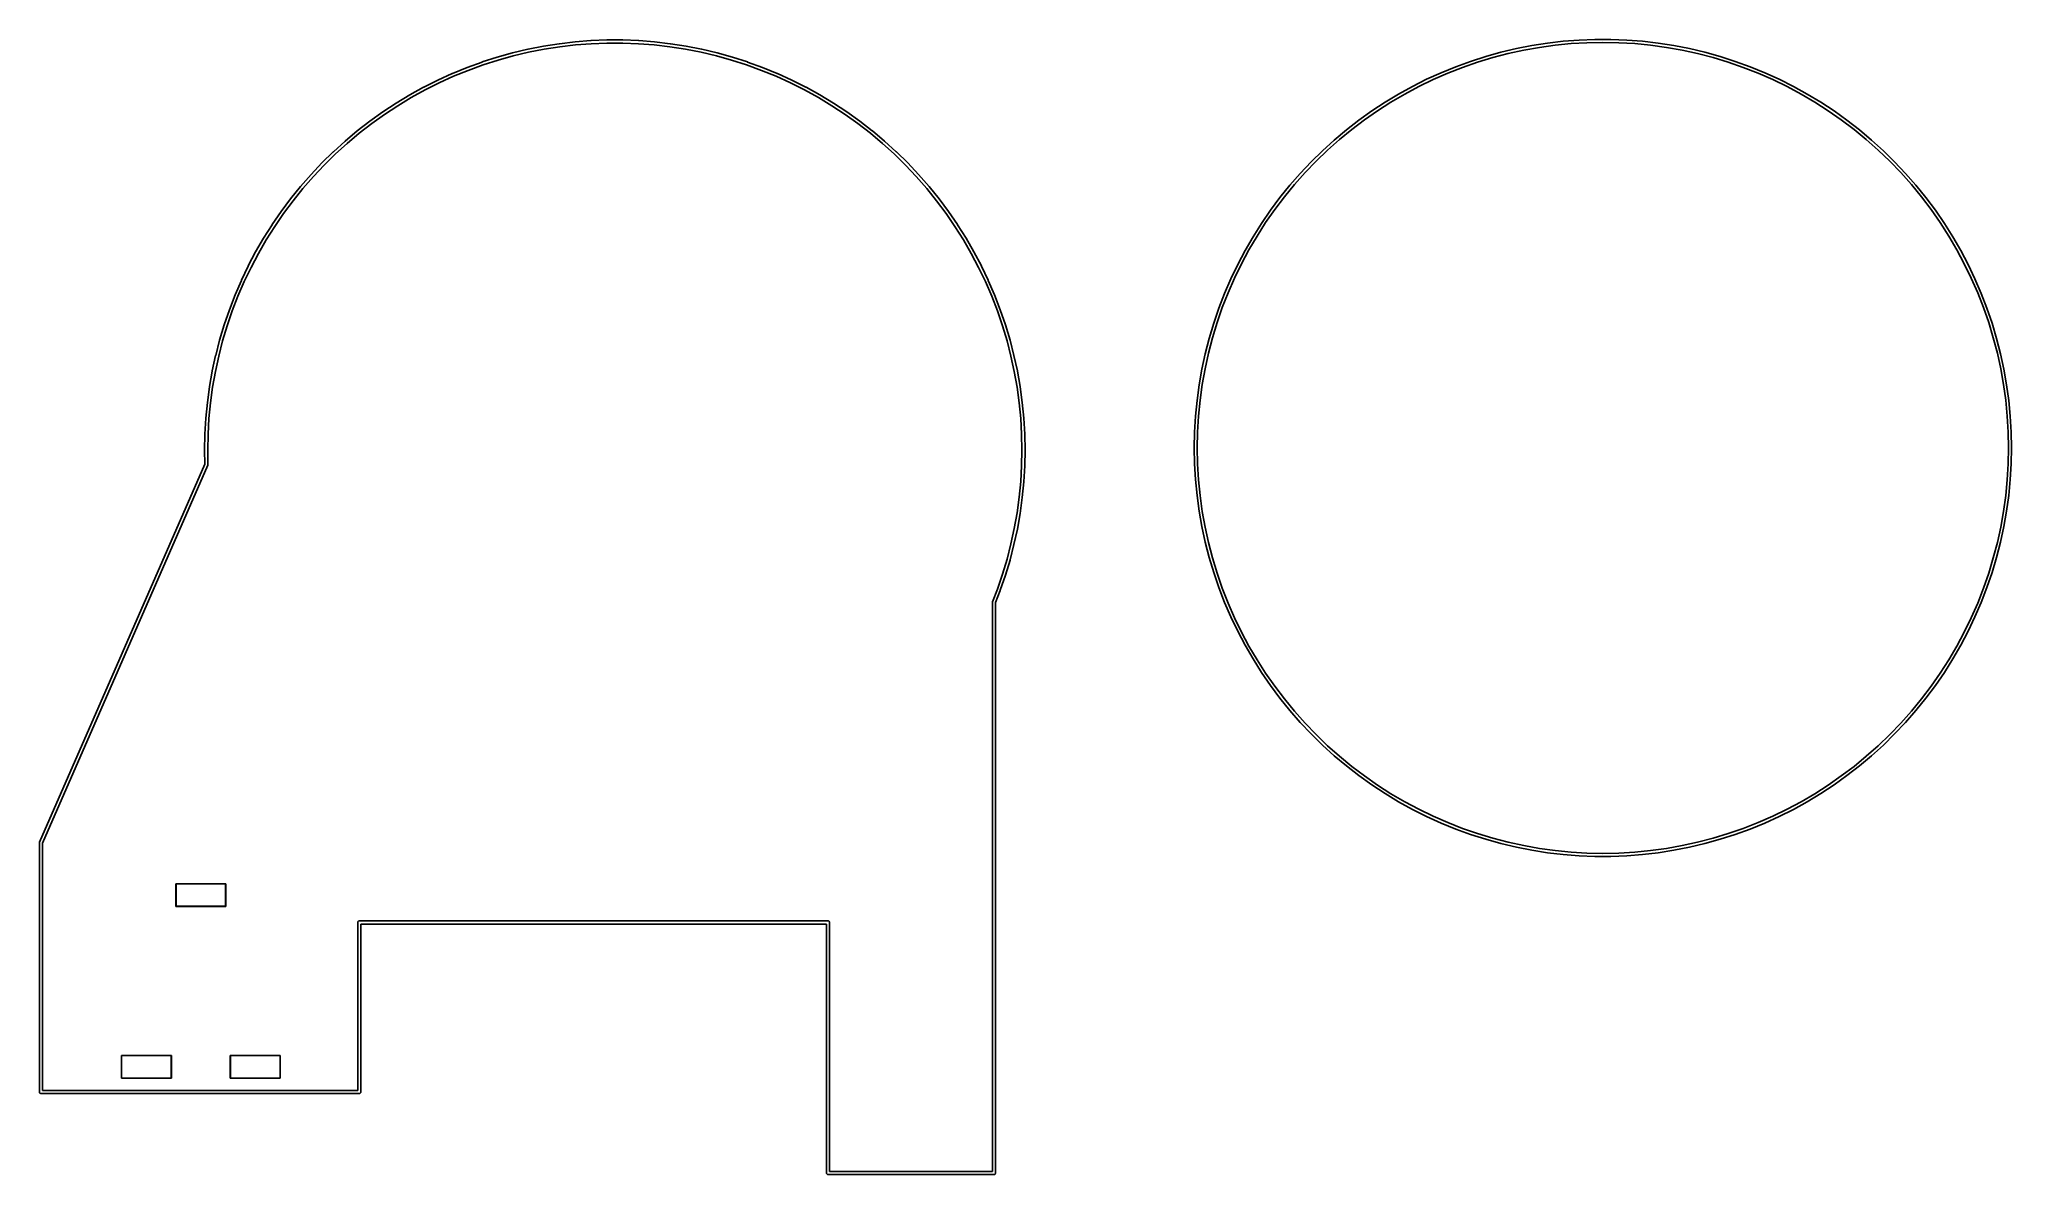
# Model space of a CAD drawing. Extents: x -3.96 to 1.03, y -1.84 to 1.03.
import ezdxf

# ---------------------------------------------------------------- set-up
doc = ezdxf.new("R2010")
doc.units = 0
doc.header["$MEASUREMENT"] = 0
doc.layers.add('BLACK', color=7, linetype='CONTINUOUS')

msp = doc.modelspace()

# ---------------------------------------------------------------- linework, layer by layer
at = {"layer": 'BLACK', "linetype": 'CONTINUOUS'}
for p, q in [((-2.7996, 0.9897), (-2.761, 1.0005)), ((-2.761, 1.0005), (-2.7609, 1.0004)), ((-2.7609, 1.0004), (-2.7608, 1.0005)), ((-2.7608, 1.0005), (-2.7218, 1.0097)), ((-2.72, 1.0021), (-2.7589, 0.9928)), ((-2.7218, 1.0097), (-2.7217, 1.0097)), ((-2.7217, 1.0097), (-2.7216, 1.0098)), ((-2.7216, 1.0098), (-2.6822, 1.0175)), ((-2.6808, 1.0097), (-2.72, 1.0021)), ((-2.6822, 1.0175), (-2.6822, 1.0175)), ((-2.6822, 1.0175), (-2.6821, 1.0175)), ((-2.6821, 1.0175), (-2.6424, 1.0237)), ((-2.6413, 1.0159), (-2.6808, 1.0097)), ((-2.6424, 1.0237), (-2.6424, 1.0237)), ((-2.6424, 1.0237), (-2.6423, 1.0237)), ((-2.6423, 1.0237), (-2.6024, 1.0284)), ((-2.6016, 1.0206), (-2.6413, 1.0159)), ((-2.6024, 1.0284), (-2.6023, 1.0284)), ((-2.6023, 1.0284), (-2.5623, 1.0315)), ((-2.6023, 1.0284), (-2.6023, 1.0284)), ((-2.5617, 1.0237), (-2.6016, 1.0206)), ((-2.5623, 1.0315), (-2.5622, 1.0315)), ((-2.5622, 1.0315), (-2.5621, 1.0315)), ((-2.5621, 1.0315), (-2.522, 1.0331)), ((-2.5218, 1.0252), (-2.5617, 1.0237)), ((-2.522, 1.0331), (-2.5219, 1.0331)), ((-2.5219, 1.0331), (-2.5219, 1.0331)), ((-2.5219, 1.0331), (-2.4817, 1.0331)), ((-2.4818, 1.0252), (-2.5218, 1.0252)), ((-2.4419, 1.0237), (-2.4818, 1.0252)), ((-2.4817, 1.0331), (-2.4816, 1.0331)), ((-2.4817, 1.0331), (-2.4817, 1.0331)), ((-2.4816, 1.0331), (-2.4415, 1.0315)), ((-2.402, 1.0206), (-2.4419, 1.0237)), ((-2.4415, 1.0315), (-2.4414, 1.0315)), ((-2.4414, 1.0315), (-2.4413, 1.0315)), ((-2.4413, 1.0315), (-2.4013, 1.0284)), ((-2.3623, 1.0159), (-2.402, 1.0206)), ((-2.4013, 1.0284), (-2.4013, 1.0284)), ((-2.4013, 1.0284), (-2.4012, 1.0284)), ((-2.4012, 1.0284), (-2.3613, 1.0237)), ((-2.3228, 1.0097), (-2.3623, 1.0159)), ((-2.3613, 1.0237), (-2.3612, 1.0237)), ((-2.3612, 1.0237), (-2.3612, 1.0237)), ((-2.3612, 1.0237), (-2.3215, 1.0175)), ((-2.2836, 1.0021), (-2.3228, 1.0097)), ((-2.3215, 1.0175), (-2.3214, 1.0175)), ((-2.3214, 1.0175), (-2.3214, 1.0175)), ((-2.3214, 1.0175), (-2.282, 1.0098)), ((-2.2447, 0.9928), (-2.2836, 1.0021)), ((-2.282, 1.0098), (-2.2819, 1.0097)), ((-2.2819, 1.0097), (-2.2818, 1.0097)), ((-2.2818, 1.0097), (-2.2428, 1.0005)), ((-2.2428, 1.0005), (-2.2427, 1.0004)), ((-2.2427, 1.0004), (-2.2426, 1.0005)), ((-2.2426, 1.0005), (-2.204, 0.9897)), ((-0.2968, 0.9912), (-0.2581, 1.002)), ((-0.2581, 1.002), (-0.2191, 1.0113)), ((-0.2004, 1.0073), (-0.2398, 0.9987)), ((-0.2191, 1.0113), (-0.1797, 1.019)), ((-0.1607, 1.0144), (-0.2004, 1.0073)), ((-0.1797, 1.019), (-0.14, 1.0252)), ((-0.1207, 1.0199), (-0.1607, 1.0144)), ((-0.14, 1.0252), (-0.1002, 1.0298)), ((-0.0806, 1.0239), (-0.1207, 1.0199)), ((-0.1002, 1.0298), (-0.0602, 1.033)), ((-0.0403, 1.0263), (-0.0806, 1.0239)), ((-0.0602, 1.033), (-0.0201, 1.0345)), ((0, 1.027), (-0.0403, 1.0263)), ((-0.0201, 1.0345), (0.0201, 1.0345)), ((0.0403, 1.0263), (0, 1.027)), ((0.0201, 1.0345), (0.0602, 1.033)), ((0.0806, 1.0239), (0.0403, 1.0263)), ((0.0602, 1.033), (0.1002, 1.0298)), ((0.1207, 1.0199), (0.0806, 1.0239)), ((0.1002, 1.0298), (0.14, 1.0252)), ((0.1607, 1.0144), (0.1207, 1.0199)), ((0.14, 1.0252), (0.1797, 1.019)), ((0.2004, 1.0073), (0.1607, 1.0144)), ((0.1797, 1.019), (0.2191, 1.0113)), ((0.2398, 0.9987), (0.2004, 1.0073)), ((0.2191, 1.0113), (0.2581, 1.002)), ((0.2581, 1.002), (0.2968, 0.9912)), ((-2.9131, 0.9484), (-2.876, 0.9636)), ((-2.8731, 0.9562), (-2.9101, 0.9411)), ((-2.876, 0.9636), (-2.8759, 0.9636)), ((-2.8759, 0.9636), (-2.8758, 0.9636)), ((-2.8758, 0.9636), (-2.8381, 0.9773)), ((-2.8355, 0.9699), (-2.8731, 0.9562)), ((-2.8381, 0.9773), (-2.838, 0.9773)), ((-2.838, 0.9774), (-2.7998, 0.9896)), ((-2.838, 0.9773), (-2.838, 0.9774)), ((-2.7974, 0.9821), (-2.8355, 0.9699)), ((-2.7998, 0.9896), (-2.7997, 0.9896)), ((-2.7997, 0.9896), (-2.7996, 0.9897)), ((-2.7589, 0.9928), (-2.7974, 0.9821)), ((-2.2062, 0.9821), (-2.2447, 0.9928)), ((-2.1681, 0.9699), (-2.2062, 0.9821)), ((-2.204, 0.9897), (-2.2039, 0.9896)), ((-2.2039, 0.9896), (-2.2038, 0.9896)), ((-2.2038, 0.9896), (-2.1656, 0.9774)), ((-2.1305, 0.9562), (-2.1681, 0.9699)), ((-2.1656, 0.9774), (-2.1656, 0.9773)), ((-2.1656, 0.9773), (-2.1655, 0.9773)), ((-2.1655, 0.9773), (-2.1278, 0.9636)), ((-2.0935, 0.9411), (-2.1305, 0.9562)), ((-2.1278, 0.9636), (-2.1277, 0.9636)), ((-2.1277, 0.9636), (-2.1276, 0.9636)), ((-2.1276, 0.9636), (-2.0905, 0.9484)), ((-0.4464, 0.9335), (-0.4098, 0.9501)), ((-0.393, 0.9489), (-0.43, 0.9327)), ((-0.4098, 0.9501), (-0.3727, 0.9653)), ((-0.3555, 0.9636), (-0.393, 0.9489)), ((-0.3727, 0.9653), (-0.335, 0.979)), ((-0.3174, 0.9768), (-0.3555, 0.9636)), ((-0.335, 0.979), (-0.2968, 0.9912)), ((-0.2788, 0.9885), (-0.3174, 0.9768)), ((-0.2398, 0.9987), (-0.2788, 0.9885)), ((0.2788, 0.9885), (0.2398, 0.9987)), ((0.3174, 0.9768), (0.2788, 0.9885)), ((0.2968, 0.9912), (0.335, 0.979)), ((0.3555, 0.9636), (0.3174, 0.9768)), ((0.335, 0.979), (0.3727, 0.9653)), ((0.393, 0.9489), (0.3555, 0.9636)), ((0.3727, 0.9653), (0.4098, 0.9501)), ((0.43, 0.9327), (0.393, 0.9489)), ((0.4098, 0.9501), (0.4464, 0.9335)), ((-3.0211, 0.8942), (-2.9859, 0.9136)), ((-2.9822, 0.9066), (-3.0172, 0.8873)), ((-2.9859, 0.9136), (-2.9859, 0.9136)), ((-2.9859, 0.9136), (-2.9858, 0.9136)), ((-2.9858, 0.9136), (-2.9499, 0.9316)), ((-2.9465, 0.9246), (-2.9822, 0.9066)), ((-2.9499, 0.9316), (-2.9499, 0.9317)), ((-2.9499, 0.9317), (-2.9498, 0.9317)), ((-2.9498, 0.9317), (-2.9133, 0.9483)), ((-2.9101, 0.9411), (-2.9465, 0.9246)), ((-2.9133, 0.9483), (-2.9132, 0.9483)), ((-2.9132, 0.9483), (-2.9131, 0.9484)), ((-2.0571, 0.9246), (-2.0935, 0.9411)), ((-2.0905, 0.9484), (-2.0904, 0.9483)), ((-2.0904, 0.9483), (-2.0903, 0.9483)), ((-2.0903, 0.9483), (-2.0538, 0.9317)), ((-2.0214, 0.9066), (-2.0571, 0.9246)), ((-2.0538, 0.9317), (-2.0537, 0.9317)), ((-2.0537, 0.9317), (-2.0537, 0.9316)), ((-2.0537, 0.9316), (-2.0178, 0.9136)), ((-1.9864, 0.8873), (-2.0214, 0.9066)), ((-2.0178, 0.9136), (-2.0178, 0.9136)), ((-2.0178, 0.9136), (-2.0177, 0.9136)), ((-2.0177, 0.9136), (-1.9825, 0.8942)), ((-0.5174, 0.8961), (-0.4822, 0.9155)), ((-0.4663, 0.9151), (-0.5018, 0.8961)), ((-0.4822, 0.9155), (-0.4464, 0.9335)), ((-0.43, 0.9327), (-0.4663, 0.9151)), ((0.4663, 0.9151), (0.43, 0.9327)), ((0.4464, 0.9335), (0.4822, 0.9155)), ((0.5018, 0.8961), (0.4663, 0.9151)), ((0.4822, 0.9155), (0.5174, 0.8961)), ((-3.122, 0.8278), (-3.0893, 0.8511)), ((-3.0893, 0.8511), (-3.0893, 0.8512)), ((-3.0893, 0.8512), (-3.0892, 0.8512)), ((-3.0892, 0.8512), (-3.0557, 0.8733)), ((-3.0514, 0.8667), (-3.0848, 0.8447)), ((-3.0557, 0.8733), (-3.0556, 0.8733)), ((-3.0556, 0.8734), (-3.0212, 0.8941)), ((-3.0556, 0.8733), (-3.0556, 0.8734)), ((-3.0172, 0.8873), (-3.0514, 0.8667)), ((-3.0212, 0.8941), (-3.0211, 0.8941)), ((-3.0211, 0.8941), (-3.0211, 0.8942)), ((-1.9522, 0.8667), (-1.9864, 0.8873)), ((-1.9825, 0.8942), (-1.9825, 0.8941)), ((-1.9825, 0.8941), (-1.9824, 0.8941)), ((-1.9824, 0.8941), (-1.9481, 0.8734)), ((-1.9188, 0.8447), (-1.9522, 0.8667)), ((-1.9481, 0.8734), (-1.948, 0.8733)), ((-1.948, 0.8733), (-1.9479, 0.8733)), ((-1.9479, 0.8733), (-1.9144, 0.8512)), ((-1.9144, 0.8512), (-1.9143, 0.8512)), ((-1.9143, 0.8512), (-1.9143, 0.8511)), ((-1.9143, 0.8511), (-1.8816, 0.8278)), ((-0.6179, 0.83), (-0.5852, 0.8533)), ((-0.5706, 0.8539), (-0.6037, 0.8309)), ((-0.5852, 0.8533), (-0.5517, 0.8754)), ((-0.5366, 0.8757), (-0.5706, 0.8539)), ((-0.5517, 0.8754), (-0.5174, 0.8961)), ((-0.5018, 0.8961), (-0.5366, 0.8757)), ((0.5366, 0.8757), (0.5018, 0.8961)), ((0.5174, 0.8961), (0.5517, 0.8754)), ((0.5706, 0.8539), (0.5366, 0.8757)), ((0.5517, 0.8754), (0.5852, 0.8533)), ((0.6037, 0.8309), (0.5706, 0.8539)), ((0.5852, 0.8533), (0.6179, 0.83)), ((-3.1847, 0.7772), (-3.1539, 0.803)), ((-3.1539, 0.803), (-3.1539, 0.8031)), ((-3.1539, 0.8031), (-3.1538, 0.8031)), ((-3.1538, 0.8031), (-3.1221, 0.8277)), ((-3.1173, 0.8215), (-3.1489, 0.797)), ((-3.1221, 0.8277), (-3.122, 0.8277)), ((-3.122, 0.8277), (-3.122, 0.8278)), ((-3.0848, 0.8447), (-3.1173, 0.8215)), ((-1.8863, 0.8215), (-1.9188, 0.8447)), ((-1.8547, 0.797), (-1.8863, 0.8215)), ((-1.8816, 0.8278), (-1.8816, 0.8277)), ((-1.8816, 0.8277), (-1.8815, 0.8277)), ((-1.8815, 0.8277), (-1.8498, 0.8031)), ((-1.8498, 0.8031), (-1.8497, 0.8031)), ((-1.8497, 0.8031), (-1.8497, 0.803)), ((-1.8497, 0.803), (-1.8189, 0.7772)), ((-0.6803, 0.7796), (-0.6496, 0.8054)), ((-0.6358, 0.8065), (-0.667, 0.781)), ((-0.6496, 0.8054), (-0.6179, 0.83)), ((-0.6037, 0.8309), (-0.6358, 0.8065)), ((0.6358, 0.8065), (0.6037, 0.8309)), ((0.6179, 0.83), (0.6496, 0.8054)), ((0.667, 0.781), (0.6358, 0.8065)), ((0.6496, 0.8054), (0.6803, 0.7796)), ((-3.2433, 0.722), (-3.2146, 0.7501)), ((-3.2146, 0.7501), (-3.2145, 0.7502)), ((-3.2146, 0.7501), (-3.2146, 0.7501)), ((-3.2145, 0.7502), (-3.1848, 0.7771)), ((-3.1796, 0.7713), (-3.2092, 0.7444)), ((-3.1848, 0.7771), (-3.1847, 0.7772)), ((-3.1847, 0.7772), (-3.1847, 0.7772)), ((-3.1489, 0.797), (-3.1796, 0.7713)), ((-1.824, 0.7713), (-1.8547, 0.797)), ((-1.7945, 0.7444), (-1.824, 0.7713)), ((-1.8189, 0.7772), (-1.8189, 0.7772)), ((-1.8189, 0.7772), (-1.8188, 0.7771)), ((-1.8188, 0.7771), (-1.7891, 0.7502)), ((-1.7891, 0.7502), (-1.7891, 0.7501)), ((-1.7891, 0.7501), (-1.789, 0.7501)), ((-1.789, 0.7501), (-1.7603, 0.722)), ((-0.7387, 0.7245), (-0.7101, 0.7526)), ((-0.6972, 0.7542), (-0.7262, 0.7262)), ((-0.7101, 0.7526), (-0.6803, 0.7796)), ((-0.667, 0.781), (-0.6972, 0.7542)), ((0.6972, 0.7542), (0.667, 0.781)), ((0.6803, 0.7796), (0.7101, 0.7526)), ((0.7262, 0.7262), (0.6972, 0.7542)), ((0.7101, 0.7526), (0.7387, 0.7245)), ((-3.2709, 0.6927), (-3.2434, 0.7219)), ((-3.2377, 0.7164), (-3.2651, 0.6873)), ((-3.2434, 0.7219), (-3.2433, 0.7219)), ((-3.2433, 0.7219), (-3.2433, 0.722)), ((-3.2092, 0.7444), (-3.2377, 0.7164)), ((-1.7659, 0.7164), (-1.7945, 0.7444)), ((-1.7385, 0.6873), (-1.7659, 0.7164)), ((-1.7603, 0.722), (-1.7603, 0.7219)), ((-1.7603, 0.7219), (-1.7602, 0.7219)), ((-1.7602, 0.7219), (-1.7327, 0.6927)), ((-0.7663, 0.6953), (-0.7387, 0.7245)), ((-0.7262, 0.7262), (-0.7542, 0.6972)), ((0.7542, 0.6972), (0.7262, 0.7262)), ((0.7387, 0.7245), (0.7663, 0.6953)), ((-3.3227, 0.631), (-3.2975, 0.6622)), ((-3.2914, 0.6572), (-3.3165, 0.6261)), ((-3.2975, 0.6622), (-3.2974, 0.6623)), ((-3.2974, 0.6623), (-3.271, 0.6926)), ((-3.2974, 0.6623), (-3.2974, 0.6623)), ((-3.2651, 0.6873), (-3.2914, 0.6572)), ((-3.271, 0.6926), (-3.2709, 0.6927)), ((-3.271, 0.6926), (-3.271, 0.6926)), ((-1.7122, 0.6572), (-1.7385, 0.6873)), ((-1.7327, 0.6927), (-1.7327, 0.6926)), ((-1.7327, 0.6926), (-1.7326, 0.6926)), ((-1.7326, 0.6926), (-1.7062, 0.6623)), ((-1.6871, 0.6261), (-1.7122, 0.6572)), ((-1.7062, 0.6623), (-1.7062, 0.6623)), ((-1.7062, 0.6623), (-1.7061, 0.6622)), ((-1.7061, 0.6622), (-1.6809, 0.631)), ((-0.8178, 0.6339), (-0.7926, 0.6651)), ((-0.781, 0.667), (-0.8065, 0.6358)), ((-0.7926, 0.6651), (-0.7663, 0.6953)), ((-0.7542, 0.6972), (-0.781, 0.667)), ((0.781, 0.667), (0.7542, 0.6972)), ((0.7663, 0.6953), (0.7926, 0.6651)), ((0.8065, 0.6358), (0.781, 0.667)), ((0.7926, 0.6651), (0.8178, 0.6339)), ((-3.3468, 0.5987), (-3.3228, 0.6309)), ((-3.3165, 0.6261), (-3.3404, 0.594)), ((-3.3228, 0.6309), (-3.3227, 0.6309)), ((-3.3227, 0.6309), (-3.3227, 0.631)), ((-1.6632, 0.594), (-1.6871, 0.6261)), ((-1.6809, 0.631), (-1.6809, 0.6309)), ((-1.6809, 0.6309), (-1.6808, 0.6309)), ((-1.6808, 0.6309), (-1.6568, 0.5987)), ((-0.8645, 0.5686), (-0.8418, 0.6017)), ((-0.8309, 0.6037), (-0.8539, 0.5706)), ((-0.8418, 0.6017), (-0.8178, 0.6339)), ((-0.8065, 0.6358), (-0.8309, 0.6037)), ((0.8309, 0.6037), (0.8065, 0.6358)), ((0.8178, 0.6339), (0.8418, 0.6017)), ((0.8539, 0.5706), (0.8309, 0.6037)), ((0.8418, 0.6017), (0.8645, 0.5686)), ((-3.391, 0.5314), (-3.3696, 0.5653)), ((-3.363, 0.5611), (-3.3843, 0.5272)), ((-3.3696, 0.5654), (-3.3695, 0.5655)), ((-3.3696, 0.5653), (-3.3696, 0.5654)), ((-3.3695, 0.5655), (-3.3468, 0.5985)), ((-3.3404, 0.594), (-3.363, 0.5611)), ((-3.3468, 0.5986), (-3.3468, 0.5987)), ((-3.3468, 0.5985), (-3.3468, 0.5986)), ((-1.6406, 0.5611), (-1.6632, 0.594)), ((-1.6568, 0.5987), (-1.6568, 0.5986)), ((-1.6568, 0.5986), (-1.6568, 0.5985)), ((-1.6568, 0.5985), (-1.6341, 0.5655)), ((-1.6193, 0.5272), (-1.6406, 0.5611)), ((-1.6341, 0.5655), (-1.634, 0.5654)), ((-1.634, 0.5654), (-1.634, 0.5653)), ((-1.634, 0.5653), (-1.6126, 0.5314)), ((-0.8859, 0.5346), (-0.8645, 0.5686)), ((-0.8539, 0.5706), (-0.8757, 0.5366)), ((0.8757, 0.5366), (0.8539, 0.5706)), ((0.8645, 0.5686), (0.8859, 0.5346)), ((-3.4112, 0.4965), (-3.3911, 0.5312)), ((-3.3843, 0.5272), (-3.4043, 0.4926)), ((-3.3911, 0.5312), (-3.391, 0.5313)), ((-3.391, 0.5313), (-3.391, 0.5314)), ((-1.5993, 0.4926), (-1.6193, 0.5272)), ((-1.6126, 0.5314), (-1.6126, 0.5313)), ((-1.6126, 0.5313), (-1.6125, 0.5312)), ((-1.6125, 0.5312), (-1.5924, 0.4965)), ((-0.9247, 0.4644), (-0.906, 0.4999)), ((-0.8961, 0.5018), (-0.9151, 0.4663)), ((-0.906, 0.4999), (-0.8859, 0.5346)), ((-0.8757, 0.5366), (-0.8961, 0.5018)), ((0.8961, 0.5018), (0.8757, 0.5366)), ((0.8859, 0.5346), (0.906, 0.4999)), ((0.9151, 0.4663), (0.8961, 0.5018)), ((0.906, 0.4999), (0.9247, 0.4644)), ((-3.4473, 0.4245), (-3.43, 0.4607)), ((-3.4229, 0.4573), (-3.4402, 0.4212)), ((-3.43, 0.4607), (-3.4299, 0.4608)), ((-3.4299, 0.4609), (-3.4112, 0.4964)), ((-3.4299, 0.4608), (-3.4299, 0.4609)), ((-3.4043, 0.4926), (-3.4229, 0.4573)), ((-3.4112, 0.4964), (-3.4112, 0.4965)), ((-3.4112, 0.4964), (-3.4112, 0.4964)), ((-1.5807, 0.4573), (-1.5993, 0.4926)), ((-1.5924, 0.4965), (-1.5924, 0.4964)), ((-1.5924, 0.4964), (-1.5924, 0.4964)), ((-1.5924, 0.4964), (-1.5737, 0.4609)), ((-1.5634, 0.4212), (-1.5807, 0.4573)), ((-1.5737, 0.4609), (-1.5737, 0.4608)), ((-1.5737, 0.4608), (-1.5736, 0.4607)), ((-1.5736, 0.4607), (-1.5563, 0.4245)), ((-0.942, 0.4282), (-0.9247, 0.4644)), ((-0.9151, 0.4663), (-0.9327, 0.43)), ((0.9327, 0.43), (0.9151, 0.4663)), ((0.9247, 0.4644), (0.942, 0.4282)), ((-3.4633, 0.3875), (-3.4474, 0.4244)), ((-3.4402, 0.4212), (-3.456, 0.3845)), ((-3.4474, 0.4244), (-3.4473, 0.4244)), ((-3.4473, 0.4244), (-3.4473, 0.4245)), ((-1.5476, 0.3845), (-1.5634, 0.4212)), ((-1.5563, 0.4245), (-1.5563, 0.4244)), ((-1.5563, 0.4244), (-1.5562, 0.4244)), ((-1.5562, 0.4244), (-1.5403, 0.3875)), ((-0.9579, 0.3913), (-0.942, 0.4282)), ((-0.9327, 0.43), (-0.9489, 0.393)), ((0.9489, 0.393), (0.9327, 0.43)), ((0.942, 0.4282), (0.9579, 0.3913)), ((-3.4908, 0.3118), (-3.4778, 0.3498)), ((-3.4778, 0.35), (-3.4633, 0.3874)), ((-3.4778, 0.3499), (-3.4778, 0.35)), ((-3.4778, 0.3498), (-3.4778, 0.3499)), ((-3.456, 0.3845), (-3.4704, 0.3472)), ((-3.4633, 0.3874), (-3.4633, 0.3875)), ((-3.4633, 0.3875), (-3.4633, 0.3875)), ((-1.5332, 0.3472), (-1.5476, 0.3845)), ((-1.5403, 0.3875), (-1.5403, 0.3875)), ((-1.5403, 0.3875), (-1.5403, 0.3874)), ((-1.5403, 0.3874), (-1.5258, 0.35)), ((-1.5258, 0.35), (-1.5258, 0.3499)), ((-1.5258, 0.3499), (-1.5258, 0.3498)), ((-1.5258, 0.3498), (-1.5128, 0.3118)), ((-0.9853, 0.3159), (-0.9723, 0.3539)), ((-0.9636, 0.3555), (-0.9768, 0.3174)), ((-0.9723, 0.3539), (-0.9579, 0.3913)), ((-0.9489, 0.393), (-0.9636, 0.3555)), ((0.9636, 0.3555), (0.9489, 0.393)), ((0.9579, 0.3913), (0.9723, 0.3539)), ((0.9768, 0.3174), (0.9636, 0.3555)), ((0.9723, 0.3539), (0.9853, 0.3159)), ((-3.5024, 0.2733), (-3.4909, 0.3117)), ((-3.4834, 0.3094), (-3.4948, 0.2711)), ((-3.4909, 0.3117), (-3.4908, 0.3118)), ((-3.4908, 0.3118), (-3.4908, 0.3118)), ((-3.4704, 0.3472), (-3.4834, 0.3094)), ((-1.5203, 0.3094), (-1.5332, 0.3472)), ((-1.5088, 0.2711), (-1.5203, 0.3094)), ((-1.5128, 0.3118), (-1.5128, 0.3118)), ((-1.5128, 0.3118), (-1.5127, 0.3117)), ((-1.5127, 0.3117), (-1.5012, 0.2733)), ((-0.9968, 0.2775), (-0.9853, 0.3159)), ((-0.9768, 0.3174), (-0.9885, 0.2788)), ((0.9885, 0.2788), (0.9768, 0.3174)), ((0.9853, 0.3159), (0.9968, 0.2775)), ((-3.5124, 0.2342), (-3.5024, 0.2731)), ((-3.4948, 0.2711), (-3.5048, 0.2324)), ((-3.5024, 0.2732), (-3.5024, 0.2733)), ((-3.5024, 0.2731), (-3.5024, 0.2732)), ((-1.4988, 0.2324), (-1.5088, 0.2711)), ((-1.5012, 0.2733), (-1.5012, 0.2732)), ((-1.5012, 0.2732), (-1.5012, 0.2731)), ((-1.5012, 0.2731), (-1.4912, 0.2342)), ((-1.0068, 0.2386), (-0.9968, 0.2775)), ((-0.9885, 0.2788), (-0.9987, 0.2398)), ((0.9987, 0.2398), (0.9885, 0.2788)), ((0.9968, 0.2775), (1.0068, 0.2386)), ((-3.521, 0.1949), (-3.5125, 0.2341)), ((-3.5048, 0.2324), (-3.5133, 0.1933)), ((-3.5125, 0.2341), (-3.5124, 0.2342)), ((-3.5124, 0.2342), (-3.5124, 0.2342)), ((-1.4904, 0.1933), (-1.4988, 0.2324)), ((-1.4912, 0.2342), (-1.4912, 0.2342)), ((-1.4912, 0.2342), (-1.4911, 0.2341)), ((-1.4911, 0.2341), (-1.4826, 0.1949)), ((-1.0153, 0.1994), (-1.0068, 0.2386)), ((-1.0073, 0.2004), (-1.0144, 0.1607)), ((-0.9987, 0.2398), (-1.0073, 0.2004)), ((1.0073, 0.2004), (0.9987, 0.2398)), ((1.0068, 0.2386), (1.0153, 0.1994)), ((1.0144, 0.1607), (1.0073, 0.2004)), ((-3.5334, 0.1153), (-3.528, 0.1551)), ((-3.528, 0.1552), (-3.521, 0.1947)), ((-3.528, 0.1551), (-3.528, 0.1552)), ((-3.528, 0.1551), (-3.528, 0.1551)), ((-3.5202, 0.1539), (-3.5256, 0.1143)), ((-3.521, 0.1948), (-3.521, 0.1949)), ((-3.521, 0.1947), (-3.521, 0.1948)), ((-3.5133, 0.1933), (-3.5202, 0.1539)), ((-1.4834, 0.1539), (-1.4904, 0.1933)), ((-1.478, 0.1143), (-1.4834, 0.1539)), ((-1.4826, 0.1949), (-1.4826, 0.1948)), ((-1.4826, 0.1948), (-1.4826, 0.1947)), ((-1.4826, 0.1947), (-1.4756, 0.1552)), ((-1.4756, 0.1552), (-1.4756, 0.1551)), ((-1.4756, 0.1551), (-1.4756, 0.1551)), ((-1.4756, 0.1551), (-1.4702, 0.1153)), ((-1.0277, 0.1201), (-1.0223, 0.1599)), ((-1.0223, 0.1599), (-1.0153, 0.1994)), ((-1.0144, 0.1607), (-1.0199, 0.1207)), ((1.0199, 0.1207), (1.0144, 0.1607)), ((1.0153, 0.1994), (1.0223, 0.1599)), ((1.0223, 0.1599), (1.0277, 0.1201)), ((-3.5373, 0.0752), (-3.5334, 0.1151)), ((-3.5334, 0.1152), (-3.5334, 0.1153)), ((-3.5334, 0.1151), (-3.5334, 0.1152)), ((-3.5256, 0.1143), (-3.5295, 0.0745)), ((-1.4741, 0.0745), (-1.478, 0.1143)), ((-1.4702, 0.1153), (-1.4702, 0.1152)), ((-1.4702, 0.1152), (-1.4702, 0.1151)), ((-1.4702, 0.1151), (-1.4663, 0.0752)), ((-1.0316, 0.0802), (-1.0277, 0.1201)), ((-1.0199, 0.1207), (-1.0239, 0.0806)), ((1.0239, 0.0806), (1.0199, 0.1207)), ((1.0277, 0.1201), (1.0316, 0.0802)), ((-3.5397, 0.035), (-3.5373, 0.0751)), ((-3.5373, 0.0751), (-3.5373, 0.0752)), ((-3.5373, 0.0751), (-3.5373, 0.0751)), ((-3.5295, 0.0745), (-3.5318, 0.0346)), ((-1.4718, 0.0346), (-1.4741, 0.0745)), ((-1.4663, 0.0752), (-1.4663, 0.0751)), ((-1.4663, 0.0751), (-1.4663, 0.0751)), ((-1.4663, 0.0751), (-1.4639, 0.035)), ((-1.0339, 0.0401), (-1.0316, 0.0802)), ((-1.0239, 0.0806), (-1.0263, 0.0403)), ((1.0263, 0.0403), (1.0239, 0.0806)), ((1.0316, 0.0802), (1.0339, 0.0401)), ((-3.5404, -0.0053), (-3.5397, 0.0348)), ((-3.5396, 0.0349), (-3.5397, 0.035)), ((-3.5397, 0.0348), (-3.5396, 0.0349)), ((-3.5318, 0.0346), (-3.5326, -0.0054)), ((-1.471, -0.0054), (-1.4718, 0.0346)), ((-1.4639, 0.035), (-1.464, 0.0349)), ((-1.464, 0.0349), (-1.4639, 0.0348)), ((-1.4639, 0.0348), (-1.4632, -0.0053)), ((-1.0347, 0), (-1.0339, 0.0401)), ((-1.0339, -0.0401), (-1.0347, 0)), ((-1.0263, 0.0403), (-1.027, 0)), ((-1.027, 0), (-1.0263, -0.0403)), ((1.027, 0), (1.0263, 0.0403)), ((1.0263, -0.0403), (1.027, 0)), ((1.0339, 0.0401), (1.0347, 0)), ((1.0347, 0), (1.0339, -0.0401)), ((-3.9583, -0.9984), (-3.5398, -0.0415)), ((-3.5322, -0.0439), (-3.9508, -1.0008)), ((-3.5404, -0.0054), (-3.5404, -0.0053)), ((-3.5398, -0.0415), (-3.5404, -0.0054)), ((-3.5404, -0.0054), (-3.5404, -0.0054)), ((-3.5326, -0.0054), (-3.5319, -0.0422)), ((-3.5321, -0.043), (-3.5322, -0.0439)), ((-3.5319, -0.0422), (-3.5321, -0.043)), ((-1.4741, -0.0852), (-1.4718, -0.0453)), ((-1.4718, -0.0453), (-1.471, -0.0054)), ((-1.4639, -0.0457), (-1.4663, -0.0858)), ((-1.4639, -0.0456), (-1.464, -0.0456)), ((-1.464, -0.0456), (-1.4639, -0.0457)), ((-1.4632, -0.0054), (-1.4639, -0.0456)), ((-1.4632, -0.0053), (-1.4632, -0.0054)), ((-1.4632, -0.0054), (-1.4632, -0.0054)), ((-1.0316, -0.0802), (-1.0339, -0.0401)), ((-1.0263, -0.0403), (-1.0239, -0.0806)), ((1.0239, -0.0806), (1.0263, -0.0403)), ((1.0339, -0.0401), (1.0316, -0.0802)), ((-1.478, -0.125), (-1.4741, -0.0852)), ((-1.4663, -0.0859), (-1.4702, -0.1259)), ((-1.4663, -0.0858), (-1.4663, -0.0858)), ((-1.4663, -0.0858), (-1.4663, -0.0859)), ((-1.0277, -0.1201), (-1.0316, -0.0802)), ((-1.0239, -0.0806), (-1.0199, -0.1207)), ((1.0199, -0.1207), (1.0239, -0.0806)), ((1.0316, -0.0802), (1.0277, -0.1201)), ((-1.4834, -0.1646), (-1.478, -0.125)), ((-1.4702, -0.126), (-1.4756, -0.1658)), ((-1.4702, -0.1259), (-1.4702, -0.1259)), ((-1.4702, -0.1259), (-1.4702, -0.126)), ((-1.0223, -0.1599), (-1.0277, -0.1201)), ((-1.0199, -0.1207), (-1.0144, -0.1607)), ((1.0144, -0.1607), (1.0199, -0.1207)), ((1.0277, -0.1201), (1.0223, -0.1599)), ((-1.4904, -0.204), (-1.4834, -0.1646)), ((-1.4756, -0.1659), (-1.4826, -0.2054)), ((-1.4756, -0.1658), (-1.4756, -0.1658)), ((-1.4756, -0.1658), (-1.4756, -0.1659)), ((-1.0153, -0.1994), (-1.0223, -0.1599)), ((-1.0068, -0.2386), (-1.0153, -0.1994)), ((-1.0144, -0.1607), (-1.0073, -0.2004)), ((1.0153, -0.1994), (1.0068, -0.2386)), ((1.0073, -0.2004), (1.0144, -0.1607)), ((1.0223, -0.1599), (1.0153, -0.1994)), ((-1.5088, -0.2818), (-1.4988, -0.2431)), ((-1.4912, -0.245), (-1.5012, -0.2838)), ((-1.4988, -0.2431), (-1.4904, -0.204)), ((-1.4911, -0.2448), (-1.4912, -0.2449)), ((-1.4912, -0.2449), (-1.4912, -0.245)), ((-1.4826, -0.2056), (-1.4911, -0.2448)), ((-1.4826, -0.2054), (-1.4826, -0.2055)), ((-1.4826, -0.2055), (-1.4826, -0.2056)), ((-1.0073, -0.2004), (-0.9987, -0.2398)), ((-0.9968, -0.2775), (-1.0068, -0.2386)), ((-0.9987, -0.2398), (-0.9885, -0.2788)), ((0.9885, -0.2788), (0.9987, -0.2398)), ((1.0068, -0.2386), (0.9968, -0.2775)), ((0.9987, -0.2398), (1.0073, -0.2004)), ((-1.5203, -0.3201), (-1.5088, -0.2818)), ((-1.5012, -0.284), (-1.5127, -0.3224)), ((-1.5012, -0.2838), (-1.5012, -0.2839)), ((-1.5012, -0.2839), (-1.5012, -0.284)), ((-0.9853, -0.3159), (-0.9968, -0.2775)), ((-0.9885, -0.2788), (-0.9768, -0.3174)), ((0.9768, -0.3174), (0.9885, -0.2788)), ((0.9968, -0.2775), (0.9853, -0.3159)), ((-1.5332, -0.3579), (-1.5203, -0.3201)), ((-1.5128, -0.3226), (-1.5258, -0.3605)), ((-1.5127, -0.3224), (-1.5128, -0.3225)), ((-1.5128, -0.3225), (-1.5128, -0.3226)), ((-0.9723, -0.3539), (-0.9853, -0.3159)), ((-0.9768, -0.3174), (-0.9636, -0.3555)), ((0.9636, -0.3555), (0.9768, -0.3174)), ((0.9853, -0.3159), (0.9723, -0.3539)), ((-1.5457, -0.391), (-1.5455, -0.3903)), ((-1.5457, -1.8325), (-1.5457, -0.391)), ((-1.5455, -0.3903), (-1.5454, -0.3896)), ((-1.5454, -0.3896), (-1.5332, -0.3579)), ((-1.5258, -0.3607), (-1.5378, -0.3918)), ((-1.5378, -0.3918), (-1.5378, -1.8364)), ((-1.5258, -0.3605), (-1.5258, -0.3606)), ((-1.5258, -0.3606), (-1.5258, -0.3607)), ((-0.9579, -0.3913), (-0.9723, -0.3539)), ((-0.9636, -0.3555), (-0.9489, -0.393)), ((-0.942, -0.4282), (-0.9579, -0.3913)), ((-0.9489, -0.393), (-0.9327, -0.43)), ((0.9327, -0.43), (0.9489, -0.393)), ((0.9579, -0.3913), (0.942, -0.4282)), ((0.9489, -0.393), (0.9636, -0.3555)), ((0.9723, -0.3539), (0.9579, -0.3913)), ((-0.9247, -0.4644), (-0.942, -0.4282)), ((-0.9327, -0.43), (-0.9151, -0.4663)), ((0.9151, -0.4663), (0.9327, -0.43)), ((0.942, -0.4282), (0.9247, -0.4644)), ((-0.906, -0.4999), (-0.9247, -0.4644)), ((-0.9151, -0.4663), (-0.8961, -0.5018)), ((0.8961, -0.5018), (0.9151, -0.4663)), ((0.9247, -0.4644), (0.906, -0.4999)), ((-0.8859, -0.5346), (-0.906, -0.4999)), ((-0.8961, -0.5018), (-0.8757, -0.5366)), ((-0.8645, -0.5686), (-0.8859, -0.5346)), ((-0.8757, -0.5366), (-0.8539, -0.5706)), ((0.8539, -0.5706), (0.8757, -0.5366)), ((0.8859, -0.5346), (0.8645, -0.5686)), ((0.8757, -0.5366), (0.8961, -0.5018)), ((0.906, -0.4999), (0.8859, -0.5346)), ((-0.8418, -0.6017), (-0.8645, -0.5686)), ((-0.8539, -0.5706), (-0.8309, -0.6037)), ((0.8309, -0.6037), (0.8539, -0.5706)), ((0.8645, -0.5686), (0.8418, -0.6017)), ((-0.8178, -0.6339), (-0.8418, -0.6017)), ((-0.8309, -0.6037), (-0.8065, -0.6358)), ((-0.7926, -0.6651), (-0.8178, -0.6339)), ((-0.8065, -0.6358), (-0.781, -0.667)), ((0.781, -0.667), (0.8065, -0.6358)), ((0.8178, -0.6339), (0.7926, -0.6651)), ((0.8065, -0.6358), (0.8309, -0.6037)), ((0.8418, -0.6017), (0.8178, -0.6339)), ((-0.7663, -0.6953), (-0.7926, -0.6651)), ((-0.781, -0.667), (-0.7542, -0.6972)), ((-0.7387, -0.7245), (-0.7663, -0.6953)), ((-0.7542, -0.6972), (-0.7262, -0.7262)), ((0.7262, -0.7262), (0.7542, -0.6972)), ((0.7663, -0.6953), (0.7387, -0.7245)), ((0.7542, -0.6972), (0.781, -0.667)), ((0.7926, -0.6651), (0.7663, -0.6953)), ((-0.7101, -0.7526), (-0.7387, -0.7245)), ((-0.7262, -0.7262), (-0.6972, -0.7542)), ((0.6972, -0.7542), (0.7262, -0.7262)), ((0.7387, -0.7245), (0.7101, -0.7526)), ((-0.6803, -0.7796), (-0.7101, -0.7526)), ((-0.6972, -0.7542), (-0.667, -0.781)), ((-0.6496, -0.8054), (-0.6803, -0.7796)), ((-0.667, -0.781), (-0.6358, -0.8065)), ((0.6358, -0.8065), (0.667, -0.781)), ((0.6803, -0.7796), (0.6496, -0.8054)), ((0.667, -0.781), (0.6972, -0.7542)), ((0.7101, -0.7526), (0.6803, -0.7796)), ((-0.6179, -0.83), (-0.6496, -0.8054)), ((-0.6358, -0.8065), (-0.6037, -0.8309)), ((-0.5852, -0.8533), (-0.6179, -0.83)), ((-0.6037, -0.8309), (-0.5706, -0.8539)), ((0.5706, -0.8539), (0.6037, -0.8309)), ((0.6179, -0.83), (0.5852, -0.8533)), ((0.6037, -0.8309), (0.6358, -0.8065)), ((0.6496, -0.8054), (0.6179, -0.83)), ((-0.5517, -0.8754), (-0.5852, -0.8533)), ((-0.5706, -0.8539), (-0.5366, -0.8757)), ((-0.5174, -0.8961), (-0.5517, -0.8754)), ((-0.5366, -0.8757), (-0.5018, -0.8961)), ((-0.4822, -0.9155), (-0.5174, -0.8961)), ((-0.5018, -0.8961), (-0.4663, -0.9151)), ((0.4663, -0.9151), (0.5018, -0.8961)), ((0.5174, -0.8961), (0.4822, -0.9155)), ((0.5018, -0.8961), (0.5366, -0.8757)), ((0.5517, -0.8754), (0.5174, -0.8961)), ((0.5366, -0.8757), (0.5706, -0.8539)), ((0.5852, -0.8533), (0.5517, -0.8754)), ((-0.4464, -0.9335), (-0.4822, -0.9155)), ((-0.4663, -0.9151), (-0.43, -0.9327)), ((-0.4098, -0.9501), (-0.4464, -0.9335)), ((-0.43, -0.9327), (-0.393, -0.9489)), ((0.393, -0.9489), (0.43, -0.9327)), ((0.4464, -0.9335), (0.4098, -0.9501)), ((0.43, -0.9327), (0.4663, -0.9151)), ((0.4822, -0.9155), (0.4464, -0.9335)), ((-3.9584, -0.9992), (-3.9583, -0.9984)), ((-0.3727, -0.9653), (-0.4098, -0.9501)), ((-0.393, -0.9489), (-0.3555, -0.9636)), ((-0.335, -0.979), (-0.3727, -0.9653)), ((-0.3555, -0.9636), (-0.3174, -0.9768)), ((-0.2968, -0.9912), (-0.335, -0.979)), ((-0.3174, -0.9768), (-0.2788, -0.9885)), ((-0.2581, -1.002), (-0.2968, -0.9912)), ((-0.2788, -0.9885), (-0.2398, -0.9987)), ((-0.2398, -0.9987), (-0.2004, -1.0073)), ((0.2004, -1.0073), (0.2398, -0.9987)), ((0.2398, -0.9987), (0.2788, -0.9885)), ((0.2968, -0.9912), (0.2581, -1.002)), ((0.2788, -0.9885), (0.3174, -0.9768)), ((0.335, -0.979), (0.2968, -0.9912)), ((0.3174, -0.9768), (0.3555, -0.9636)), ((0.3727, -0.9653), (0.335, -0.979)), ((0.3555, -0.9636), (0.393, -0.9489)), ((0.4098, -0.9501), (0.3727, -0.9653)), ((-3.9587, -1), (-3.9584, -0.9992)), ((-3.9587, -1.6314), (-3.9587, -1)), ((-3.9508, -1.0008), (-3.9508, -1.6274)), ((-0.2191, -1.0113), (-0.2581, -1.002)), ((-0.1797, -1.019), (-0.2191, -1.0113)), ((-0.2004, -1.0073), (-0.1607, -1.0144)), ((-0.14, -1.0252), (-0.1797, -1.019)), ((-0.1607, -1.0144), (-0.1207, -1.0199)), ((-0.1002, -1.0298), (-0.14, -1.0252)), ((-0.1207, -1.0199), (-0.0806, -1.0239)), ((-0.0602, -1.033), (-0.1002, -1.0298)), ((-0.0806, -1.0239), (-0.0403, -1.0263)), ((-0.0201, -1.0345), (-0.0602, -1.033)), ((-0.0403, -1.0263), (0, -1.027)), ((0.0201, -1.0345), (-0.0201, -1.0345)), ((0, -1.027), (0.0403, -1.0263)), ((0.0602, -1.033), (0.0201, -1.0345)), ((0.0403, -1.0263), (0.0806, -1.0239)), ((0.1002, -1.0298), (0.0602, -1.033)), ((0.0806, -1.0239), (0.1207, -1.0199)), ((0.14, -1.0252), (0.1002, -1.0298)), ((0.1207, -1.0199), (0.1607, -1.0144)), ((0.1797, -1.019), (0.14, -1.0252)), ((0.1607, -1.0144), (0.2004, -1.0073)), ((0.2191, -1.0113), (0.1797, -1.019)), ((0.2581, -1.002), (0.2191, -1.0113)), ((-3.6132, -1.1039), (-3.6131, -1.1038)), ((-3.6132, -1.161), (-3.6132, -1.1039)), ((-3.6131, -1.1038), (-3.613, -1.1037)), ((-3.613, -1.1037), (-3.487, -1.1037)), ((-3.6128, -1.1041), (-3.6128, -1.1608)), ((-3.4872, -1.1041), (-3.6128, -1.1041)), ((-3.4872, -1.1608), (-3.4872, -1.1041)), ((-3.487, -1.1037), (-3.4869, -1.1038)), ((-3.4869, -1.1038), (-3.4868, -1.1039)), ((-3.4868, -1.1039), (-3.4868, -1.161)), ((-3.6131, -1.1612), (-3.6132, -1.161)), ((-3.613, -1.1612), (-3.6131, -1.1612)), ((-3.487, -1.1612), (-3.613, -1.1612)), ((-3.6128, -1.1608), (-3.4872, -1.1608)), ((-3.4869, -1.1612), (-3.487, -1.1612)), ((-3.4868, -1.161), (-3.4869, -1.1612)), ((-3.1506, -1.1985), (-3.1501, -1.1981)), ((-3.1501, -1.1981), (-3.1495, -1.1981)), ((-3.1495, -1.1981), (-3.1489, -1.1979)), ((-3.1489, -1.1979), (-1.9619, -1.1979)), ((-1.9619, -1.1979), (-1.9612, -1.1981)), ((-1.9612, -1.1981), (-1.9606, -1.1981)), ((-1.9606, -1.1981), (-1.9601, -1.1985)), ((-3.1528, -1.2019), (-3.1526, -1.2013)), ((-3.1528, -1.6274), (-3.1528, -1.2019)), ((-3.1526, -1.2006), (-3.1523, -1.2001)), ((-3.1526, -1.2013), (-3.1526, -1.2006)), ((-3.1523, -1.2001), (-3.1521, -1.1995)), ((-3.1521, -1.1995), (-3.1516, -1.1992)), ((-3.1516, -1.1992), (-3.1512, -1.1987)), ((-3.1512, -1.1987), (-3.1506, -1.1985)), ((-1.9658, -1.2058), (-3.1449, -1.2058)), ((-3.1449, -1.2058), (-3.1449, -1.6314)), ((-1.9658, -1.8364), (-1.9658, -1.2058)), ((-1.9601, -1.1985), (-1.9595, -1.1987)), ((-1.9595, -1.1987), (-1.9592, -1.1992)), ((-1.9592, -1.1992), (-1.9587, -1.1995)), ((-1.9587, -1.1995), (-1.9585, -1.2001)), ((-1.9585, -1.2001), (-1.9581, -1.2006)), ((-1.9581, -1.2006), (-1.9581, -1.2013)), ((-1.9581, -1.2013), (-1.9579, -1.2019)), ((-1.9579, -1.2019), (-1.9579, -1.8325)), ((-3.751, -1.539), (-3.7509, -1.5388)), ((-3.751, -1.5961), (-3.751, -1.539)), ((-3.7509, -1.5388), (-3.7508, -1.5388)), ((-3.7508, -1.5388), (-3.6248, -1.5388)), ((-3.7506, -1.5392), (-3.7506, -1.5959)), ((-3.625, -1.5392), (-3.7506, -1.5392)), ((-3.625, -1.5959), (-3.625, -1.5392)), ((-3.6248, -1.5388), (-3.6247, -1.5388)), ((-3.6247, -1.5388), (-3.6246, -1.539)), ((-3.6246, -1.539), (-3.6246, -1.5961)), ((-3.4754, -1.539), (-3.4753, -1.5388)), ((-3.4754, -1.5961), (-3.4754, -1.539)), ((-3.4753, -1.5388), (-3.4752, -1.5388)), ((-3.4752, -1.5388), (-3.3492, -1.5388)), ((-3.475, -1.5392), (-3.475, -1.5959)), ((-3.3494, -1.5392), (-3.475, -1.5392)), ((-3.3494, -1.5959), (-3.3494, -1.5392)), ((-3.3492, -1.5388), (-3.3491, -1.5388)), ((-3.3491, -1.5388), (-3.349, -1.539)), ((-3.349, -1.539), (-3.349, -1.5961)), ((-3.7509, -1.5962), (-3.751, -1.5961)), ((-3.7508, -1.5963), (-3.7509, -1.5962)), ((-3.6248, -1.5963), (-3.7508, -1.5963)), ((-3.7506, -1.5959), (-3.625, -1.5959)), ((-3.6247, -1.5962), (-3.6248, -1.5963)), ((-3.6246, -1.5961), (-3.6247, -1.5962)), ((-3.4753, -1.5962), (-3.4754, -1.5961)), ((-3.4752, -1.5963), (-3.4753, -1.5962)), ((-3.3492, -1.5963), (-3.4752, -1.5963)), ((-3.475, -1.5959), (-3.3494, -1.5959)), ((-3.3491, -1.5962), (-3.3492, -1.5963)), ((-3.349, -1.5961), (-3.3491, -1.5962)), ((-3.9585, -1.632), (-3.9587, -1.6314)), ((-3.9585, -1.6326), (-3.9585, -1.632)), ((-3.9581, -1.6331), (-3.9585, -1.6326)), ((-3.9579, -1.6337), (-3.9581, -1.6331)), ((-3.9574, -1.634), (-3.9579, -1.6337)), ((-3.957, -1.6345), (-3.9574, -1.634)), ((-3.9564, -1.6347), (-3.957, -1.6345)), ((-3.9559, -1.6351), (-3.9564, -1.6347)), ((-3.9553, -1.6351), (-3.9559, -1.6351)), ((-3.9547, -1.6353), (-3.9553, -1.6351)), ((-3.1489, -1.6353), (-3.9547, -1.6353)), ((-3.9508, -1.6274), (-3.1528, -1.6274)), ((-3.1483, -1.6351), (-3.1489, -1.6353)), ((-3.1477, -1.6351), (-3.1483, -1.6351)), ((-3.1472, -1.6347), (-3.1477, -1.6351)), ((-3.1466, -1.6345), (-3.1472, -1.6347)), ((-3.1462, -1.634), (-3.1466, -1.6345)), ((-3.1457, -1.6337), (-3.1462, -1.634)), ((-3.1455, -1.6331), (-3.1457, -1.6337)), ((-3.1451, -1.6326), (-3.1455, -1.6331)), ((-3.1449, -1.6314), (-3.1451, -1.632)), ((-3.1451, -1.632), (-3.1451, -1.6326)), ((-1.9656, -1.837), (-1.9658, -1.8364)), ((-1.9656, -1.8376), (-1.9656, -1.837)), ((-1.9652, -1.8381), (-1.9656, -1.8376)), ((-1.965, -1.8387), (-1.9652, -1.8381)), ((-1.9645, -1.8391), (-1.965, -1.8387)), ((-1.9642, -1.8396), (-1.9645, -1.8391)), ((-1.9636, -1.8398), (-1.9642, -1.8396)), ((-1.9631, -1.8401), (-1.9636, -1.8398)), ((-1.9624, -1.8401), (-1.9631, -1.8401)), ((-1.9619, -1.8403), (-1.9624, -1.8401)), ((-1.5418, -1.8403), (-1.9619, -1.8403)), ((-1.9579, -1.8325), (-1.5457, -1.8325)), ((-1.5412, -1.8401), (-1.5418, -1.8403)), ((-1.5405, -1.8401), (-1.5412, -1.8401)), ((-1.54, -1.8398), (-1.5405, -1.8401)), ((-1.5394, -1.8396), (-1.54, -1.8398)), ((-1.5391, -1.8391), (-1.5394, -1.8396)), ((-1.5386, -1.8387), (-1.5391, -1.8391)), ((-1.5384, -1.8381), (-1.5386, -1.8387)), ((-1.538, -1.8376), (-1.5384, -1.8381)), ((-1.5378, -1.8364), (-1.538, -1.837)), ((-1.538, -1.837), (-1.538, -1.8376))]:
    msp.add_line(p, q, dxfattribs=at)

doc.saveas('drawing.dxf')
